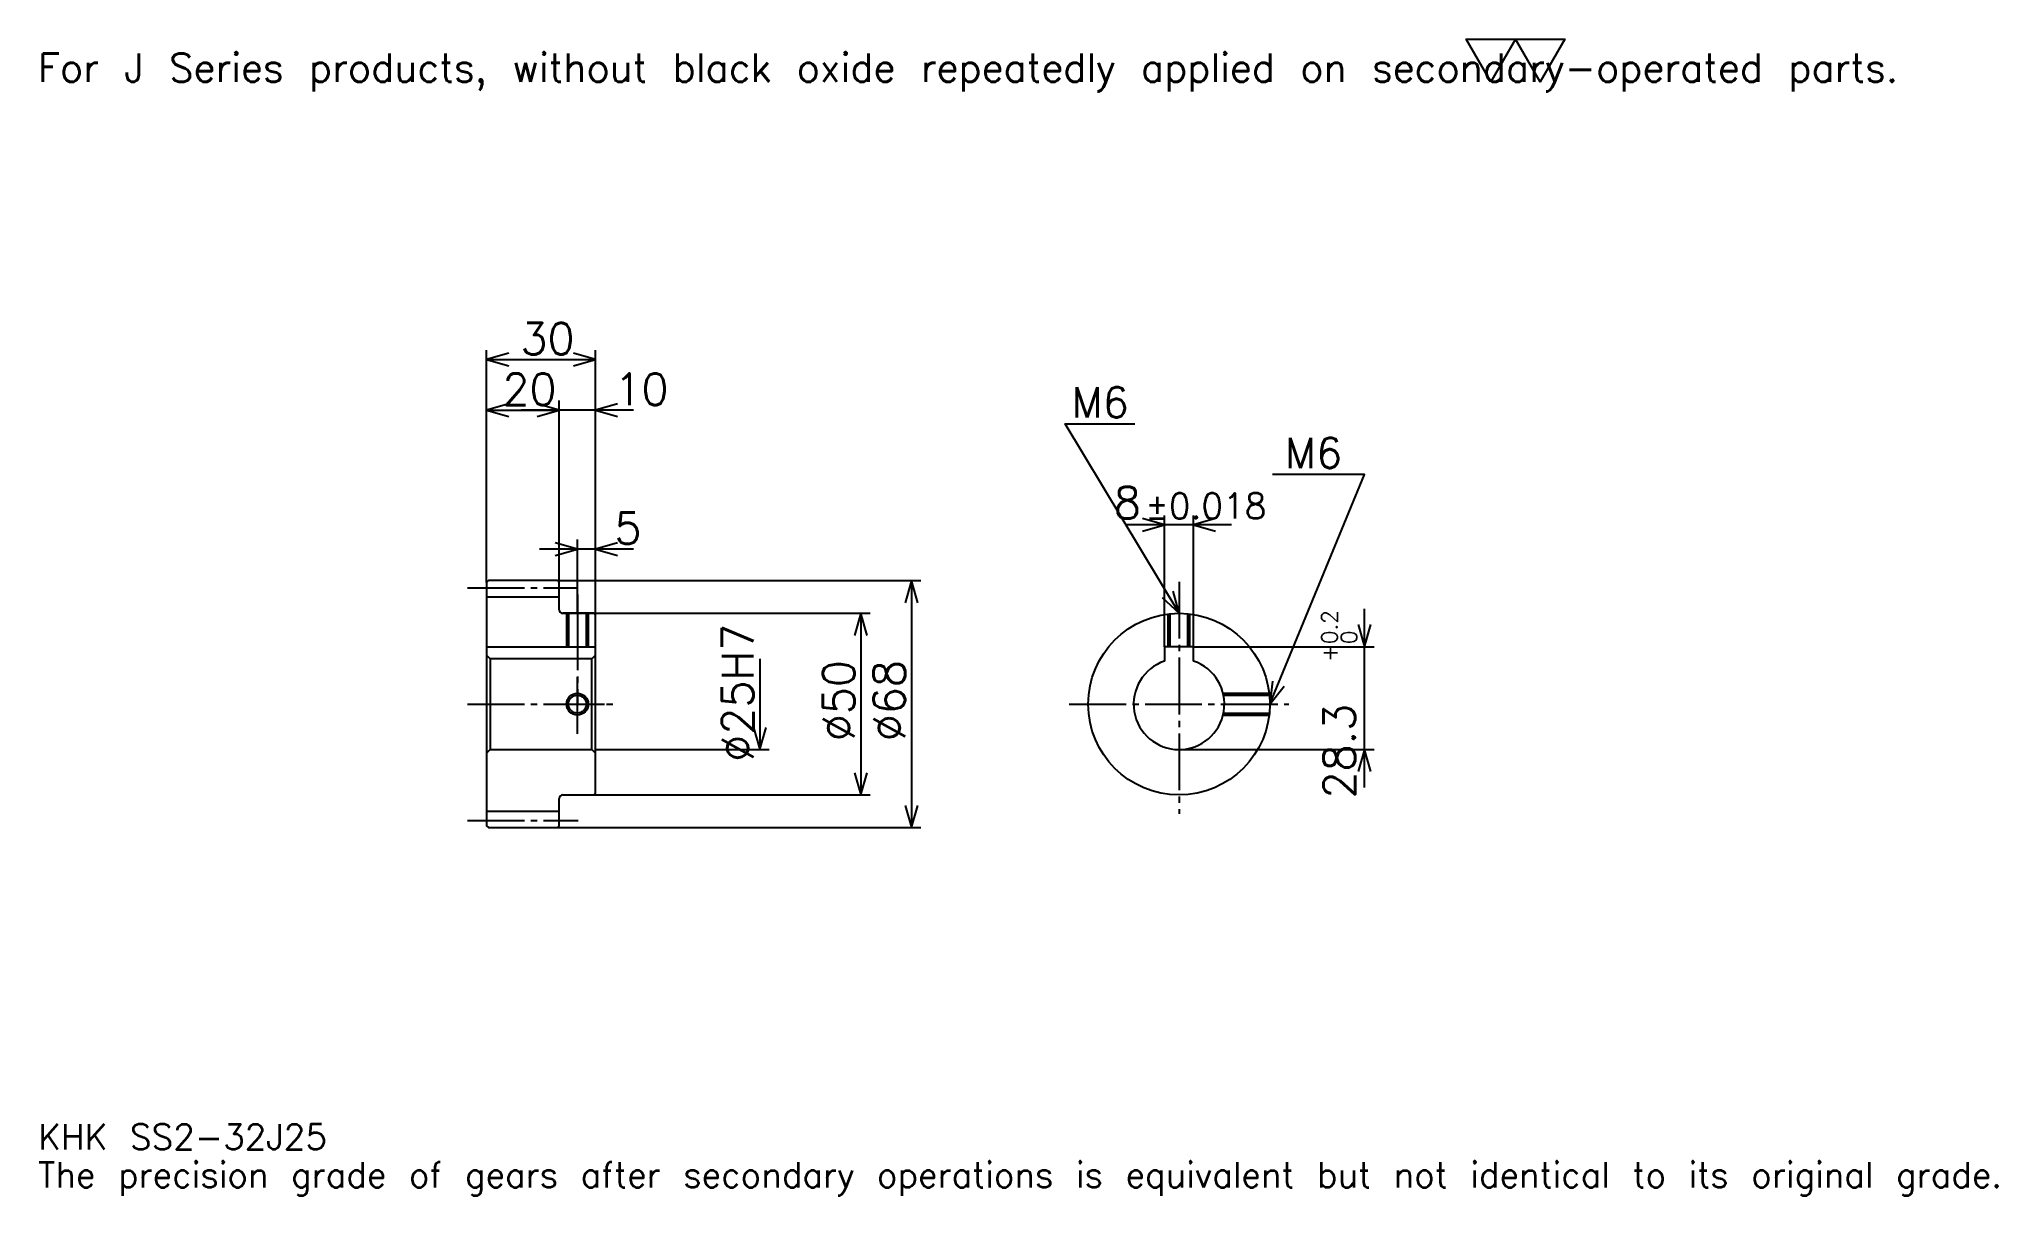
# Model space of a CAD drawing. Extents: x 18 to 557, y 6 to 325.
import ezdxf

# ---------------------------------------------------------------- set-up
doc = ezdxf.new("R2010")
doc.units = 0
doc.linetypes.add('DASHDOT', pattern=[20.869564, 15.652174, -1.73913, 1.73913, -1.73913])
doc.layers.get('0').update_dxf_attribs({"linetype": 'CONTINUOUS'})
doc.layers.add('DASHDOT', color=6, linetype='DASHDOT')
doc.styles.add('KANJI', font='TXT', dxfattribs={"bigfont": 'BIGFONT'})

msp = doc.modelspace()

# ---------------------------------------------------------------- linework, layer by layer
at = {"color": 5}
for p, q in [((140.869568, 175.739136), (140.869568, 239.217407)), ((170.869568, 175.739136), (170.869568, 239.217407)), ((140.869568, 236.608704), (170.869568, 236.608704)), ((140.869568, 222.695648), (160.869568, 222.695648)), ((181.304352, 222.695648), (150.434784, 222.695648)), ((160.869568, 175.739136), (160.869568, 225.304352)), ((345.956543, 191.08696), (317.086975, 191.08696)), ((327.521729, 157.539139), (327.521729, 193.695663)), ((335.521729, 157.539139), (335.521729, 193.695663)), ((181.304352, 184.434784), (155.434784, 184.434784)), ((165.869568, 175.739136), (165.869568, 187.043488)), ((140.869568, 175.239136), (140.869568, 175.739136)), ((160.369568, 175.739136), (170.869568, 175.739136)), ((160.869568, 175.239136), (160.869568, 175.739136)), ((165.869568, 166.739136), (165.869568, 175.739136)), ((165.869568, 166.739136), (165.869568, 175.739136)), ((170.869568, 175.739136), (260.434784, 175.739136)), ((170.869568, 166.239136), (170.869568, 175.739136)), ((257.82608, 175.739136), (257.82608, 107.739136)), ((382.608704, 118.804352), (382.608704, 167.973923)), ((161.869568, 166.739136), (170.869568, 166.739136)), ((170.869568, 166.739136), (246.521744, 166.739136)), ((243.913055, 166.739136), (243.913055, 116.739136)), ((335.521729, 157.539139), (385.217407, 157.539139)), ((216.08696, 154.239136), (216.08696, 129.239136)), ((170.869568, 129.239136), (218.695648, 129.239136)), ((331.521729, 129.239136), (385.217407, 129.239136)), ((161.869568, 116.739136), (170.869568, 116.739136)), ((170.869568, 116.739136), (246.521744, 116.739136)), ((160.369568, 107.739136), (170.869568, 107.739136)), ((170.869568, 107.739136), (260.434784, 107.739136))]:
    msp.add_line(p, q, dxfattribs=at)
at = {"color": 4}
for p, q in [((140.869568, 171.239136), (160.869568, 171.239136)), ((140.869568, 157.539139), (170.869568, 157.539139)), ((141.869568, 154.239136), (141.869568, 129.239136)), ((169.869568, 154.239136), (170.869568, 155.239136)), ((169.869568, 129.239136), (170.869568, 128.239136)), ((140.869568, 112.239136), (160.869568, 112.239136))]:
    msp.add_line(p, q, dxfattribs=at)
at = {"color": 7}
msp.add_lwpolyline([(417.391296, 313.043488), (410.608673, 324.800018), (437.739136, 324.800018), (430.956512, 313.043488), (424.17392, 324.800018), (417.391296, 313.043488)], dxfattribs=at)
at = {"color": 5}
for points in [[(146.956528, 238.347839), (140.869568, 236.608704), (146.956528, 234.869568)], [(164.782608, 234.869568), (170.869568, 236.608704), (164.782608, 238.347839)], [(146.956528, 224.434784), (140.869568, 222.695648), (146.956528, 220.956528)], [(154.782608, 220.956528), (160.869568, 222.695648), (154.782608, 224.434784)], [(154.782608, 220.956528), (160.869568, 222.695648), (154.782608, 224.434784)], [(176.956528, 224.434784), (170.869568, 222.695648), (176.956528, 220.956528)], [(331.521729, 166.739136), (300.217407, 218.913055), (319.347839, 218.913055)], [(356.521729, 141.739136), (382.608704, 205), (357.217407, 205)], [(321.434784, 189.347839), (327.521729, 191.08696), (321.434784, 192.826096)], [(341.608704, 192.826096), (335.521729, 191.08696), (341.608704, 189.347839)], [(159.782608, 182.695648), (165.869568, 184.434784), (159.782608, 186.17392)], [(176.956528, 186.17392), (170.869568, 184.434784), (176.956528, 182.695648)], [(259.565216, 169.652176), (257.82608, 175.739136), (256.086975, 169.652176)], [(326.898743, 171.063889), (331.521729, 166.739136), (329.881317, 172.853439)], [(245.652176, 160.652176), (243.913055, 166.739136), (242.17392, 160.652176)], [(380.869568, 163.626099), (382.608704, 157.539139), (384.347839, 163.626099)], [(357.234497, 148.029419), (356.521729, 141.739136), (360.450073, 146.7034)], [(214.347839, 135.326096), (216.08696, 129.239136), (217.82608, 135.326096)], [(384.347839, 123.152176), (382.608704, 129.239136), (380.869568, 123.152176)], [(242.17392, 122.826096), (243.913055, 116.739136), (245.652176, 122.826096)], [(256.086975, 113.826096), (257.82608, 107.739136), (259.565216, 113.826096)]]:
    msp.add_lwpolyline(points, dxfattribs=at)
at = {"color": 4}
for points in [[(160.869568, 167.739136), (160.869568, 175.239136), (160.369568, 175.739136), (141.369568, 175.739136), (140.869568, 175.239136), (140.869568, 128.239136)], [(161.869568, 116.739136), (170.369568, 116.739136), (170.869568, 117.239136), (170.869568, 166.239136), (170.369568, 166.739136), (161.869568, 166.739136)], [(162.869568, 166.739136), (162.869568, 157.539139)], [(163.409576, 166.739136), (163.409576, 157.539139)], [(168.329559, 166.739136), (168.329559, 157.539139)], [(168.869568, 166.739136), (168.869568, 157.539139)], [(328.521729, 157.539139), (328.521729, 166.558487)], [(329.061737, 157.539139), (329.061737, 166.617813)], [(333.98175, 157.539139), (333.98175, 166.617813)], [(334.521729, 157.539139), (334.521729, 166.558487)], [(335.521729, 153.581848), (335.521729, 157.539139), (327.521729, 157.539139), (327.521729, 153.581848)], [(140.869568, 128.239136), (141.869568, 129.239136), (169.869568, 129.239136), (169.869568, 154.239136), (141.869568, 154.239136), (140.869568, 155.239136)], [(343.656403, 144.739136), (356.341095, 144.739136)], [(343.777283, 144.199142), (356.400421, 144.199142)], [(343.656403, 138.739136), (356.341095, 138.739136)], [(343.777283, 139.279129), (356.400421, 139.279129)], [(140.869568, 128.239136), (140.869568, 108.239136), (141.369568, 107.739136), (160.369568, 107.739136), (160.869568, 108.239136), (160.869568, 115.739136)]]:
    msp.add_lwpolyline(points, dxfattribs=at)
for centre, radius in [((331.521729, 141.739136), 25), ((165.869568, 141.739136), 2.46)]:
    msp.add_circle(centre, radius, dxfattribs=at)
at = {"color": 7}
msp.add_circle((165.869568, 141.739136), 3, dxfattribs=at)
at = {"color": 4}
for centre, radius, start, end in [((161.869568, 167.739136), 1, 180, 270), ((331.521729, 141.739136), 12.5, 108.66292518, 71.33707482), ((161.869568, 115.739136), 1, 90, 180)]:
    msp.add_arc(centre, radius, start, end, dxfattribs=at)
at = {"layer": 'DASHDOT', "color": 7}
for p, q in [((135.652176, 173.739136), (166.08696, 173.739136)), ((331.521729, 175.434784), (331.521729, 111.521744)), ((165.869568, 166.739136), (165.869568, 141.739136)), ((135.652176, 141.739136), (176.08696, 141.739136)), ((301.304352, 141.739136), (361.739136, 141.739136)), ((135.652176, 109.739136), (166.08696, 109.739136))]:
    msp.add_line(p, q, dxfattribs=at)
for points in [[(165.869568, 171.956528), (165.869568, 152.321747)], [(165.869568, 133.521744), (165.869568, 149.956528)], [(157.652176, 141.739136), (174.08696, 141.739136)]]:
    msp.add_lwpolyline(points, dxfattribs=at)

# ---------------------------------------------------------------- texts
at = {"color": 7, "style": 'KANJI'}
for s, height, p in [('For J Series products, without black oxide repeatedly applied on secondary-operated parts.', 7.826087, (17.391304, 313.043488)), ('30', 8.695652, (150.217392, 238)), ('20', 8.695652, (145.217392, 224.08696)), ('10', 8.695652, (176.08696, 224.08696)), ('M6', 8.347826, (301.956543, 220.652176)), ('M6', 8.347826, (360.695679, 206.739136)), ('8', 8.695652, (313.572205, 192.826096)), ('%%p0.018', 6.956522, (322.17981, 192.826096)), ('5', 8.695652, (176.08696, 185.826096)), ('KHK SS2-32J25', 6.956522, (17.391304, 19.130434)), ('The precision grade of gears after secondary operations is equivalent but not identical to its original grade.', 6.956522, (17.391304, 8.695652))]:
    msp.add_text(s, height=height, dxfattribs=at).set_placement(p)
for s, height, p in [('%%c25H7', 8.695652, (214.347839, 125.869568)), ('0.2', 4.347826, (375.130432, 158.272507)), ('+', 4.347826, (375.130432, 153.402939)), ('0', 4.347826, (380.521729, 158.272507)), ('%%c50', 8.695652, (242.17392, 131.521744)), ('%%c68', 8.695652, (256.086975, 131.521744)), ('28.3', 8.695652, (380, 115.764717))]:
    msp.add_text(s, height=height, rotation=90, dxfattribs=at).set_placement(p)

doc.saveas('drawing.dxf')
